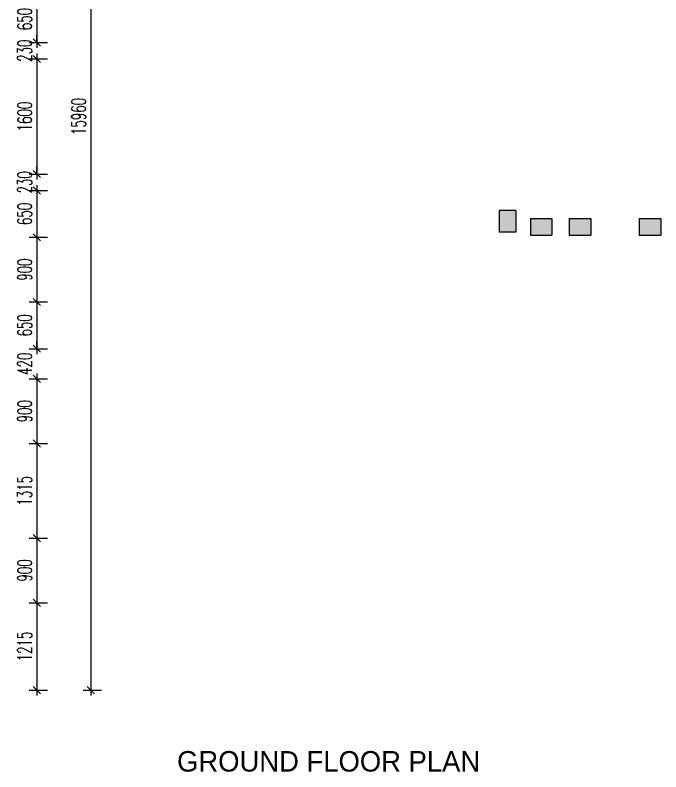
# Model space of a CAD drawing. Header units: millimetres. Extents: x 17995 to 39982, y -966 to 21603.
# Drawn here: x 31005 to 39982, y 374 to 10901 of the extents above; entities that cross this region are included whole.
import ezdxf

# ---------------------------------------------------------------- set-up
doc = ezdxf.new("R2010")
doc.units = ezdxf.units.MM
doc.layers.add('G-ANNO-TEXT', color=231, linetype='Continuous', lineweight=9)
doc.layers.add('WALL', color=5, linetype='Continuous', lineweight=35)
doc.layers.add('Rebar Barmark', color=8, linetype='Continuous')
doc.layers.add('UFA- COLUMNS', color=5, linetype='Continuous')
doc.styles.add('Panton-Trial Black', font='', dxfattribs={"height": 285})
doc.styles.add('RomanS', font='romans.shx', dxfattribs={"width": 0.6})
doc.styles.get('Panton-Trial Black').set_extended_font_data('Panton-Trial Black')
doc.dimstyles.new('SECTION', dxfattribs={"dimscale": 50, "dimtxt": 4, "dimasz": 2, "dimexe": 3, "dimexo": 1.5, "dimgap": 1.4, "dimtad": 1, "dimdec": 0, "dimdsep": 46, "dimtxsty": 'RomanS', "dimblk1": 'OBLIQUE', "dimblk2": 'OBLIQUE', "dimsah": 1, "dimcen": 0, "dimdle": 1.5, "dimclrd": 1, "dimclre": 1, "dimclrt": 2, "dimaunit": 1, "dimadec": 0, "dimazin": 0, "dimtfac": 1, "dimtdec": 0, "dimtix": 1, "dimtofl": 0, "dimtmove": 2, "dimatfit": 3, "dimldrblk": 'OBLIQUE', "dimfxl": 3, "dimtolj": 1, "dimarcsym": 0})

# ---------------------------------------------------------------- blocks, each defined once
blk = doc.blocks.new('_OBLIQUE')
at = {"color": 0, "linetype": 'ByBlock'}
blk.add_line((-0.5, -0.5), (0.5, 0.5), dxfattribs=at)
blk = doc.blocks.new('*D159')
at = {"layer": 'DefPoints', "color": 0, "transparency": 16777216}
for p in [(31877, 17471), (31877, 1511), (32057, 1511)]:
    blk.add_point(p, dxfattribs=at)
at = {"layer": 'Rebar Barmark', "color": 1, "lineweight": -2, "transparency": 16777216}
for p, q in [((32057, 17546), (32057, 1436)), ((31952, 17471), (32207, 17471)), ((31952, 1511), (32207, 1511))]:
    blk.add_line(p, q, dxfattribs=at)
at = {"layer": 'Rebar Barmark', "color": 1, "lineweight": -2, "transparency": 16777216, "xscale": 100, "yscale": 100, "zscale": 100}
for p, rotation in [((32057, 17471), 90), ((32057, 1511), 270)]:
    blk.add_blockref('_OBLIQUE', p, dxfattribs=dict(at, rotation=rotation))
at = {"layer": 'Rebar Barmark', "color": 2, "transparency": 16777216, "insert": (31887, 9491), "char_height": 200, "width": 122.88, "attachment_point": 5, "rotation": 90, "style": 'RomanS'}
blk.add_mtext('\\A1;15960', dxfattribs=at)
blk = doc.blocks.new('*D127')
at = {"layer": 'DefPoints', "color": 0, "transparency": 16777216}
for p in [(31127, 11171), (31127, 10521), (31307, 10521)]:
    blk.add_point(p, dxfattribs=at)
at = {"layer": 'Rebar Barmark', "color": 1, "lineweight": -2, "transparency": 16777216}
for p, q in [((31202, 11171), (31457, 11171)), ((31307, 11246), (31307, 10446)), ((31202, 10521), (31457, 10521))]:
    blk.add_line(p, q, dxfattribs=at)
at = {"layer": 'Rebar Barmark', "color": 1, "lineweight": -2, "transparency": 16777216, "xscale": 100, "yscale": 100, "zscale": 100}
for p, rotation in [((31307, 11171), 90), ((31307, 10521), 270)]:
    blk.add_blockref('_OBLIQUE', p, dxfattribs=dict(at, rotation=rotation))
at = {"layer": 'Rebar Barmark', "color": 2, "transparency": 16777216, "insert": (31137, 10846), "char_height": 200, "width": 73.73, "attachment_point": 5, "rotation": 90, "style": 'RomanS'}
blk.add_mtext('\\A1;650', dxfattribs=at)
blk = doc.blocks.new('*D128')
at = {"layer": 'DefPoints', "color": 0, "transparency": 16777216}
for p in [(31127, 10521), (31127, 10291), (31307, 10291)]:
    blk.add_point(p, dxfattribs=at)
at = {"layer": 'Rebar Barmark', "color": 1, "lineweight": -2, "transparency": 16777216}
for p, q in [((31307, 10521), (31307, 10621)), ((31202, 10521), (31457, 10521)), ((31202, 10291), (31457, 10291)), ((31307, 10291), (31307, 10191))]:
    blk.add_line(p, q, dxfattribs=at)
at = {"layer": 'Rebar Barmark', "color": 1, "lineweight": -2, "transparency": 16777216, "xscale": 100, "yscale": 100, "zscale": 100}
for p, rotation in [((31307, 10521), 270), ((31307, 10291), 90)]:
    blk.add_blockref('_OBLIQUE', p, dxfattribs=dict(at, rotation=rotation))
at = {"layer": 'Rebar Barmark', "color": 2, "transparency": 16777216, "insert": (31137, 10406), "char_height": 200, "width": 73.73, "attachment_point": 5, "rotation": 90, "style": 'RomanS'}
blk.add_mtext('\\A1;230', dxfattribs=at)
blk = doc.blocks.new('*D129')
at = {"layer": 'DefPoints', "color": 0, "transparency": 16777216}
for p in [(31127, 10291), (31127, 8691), (31307, 8691)]:
    blk.add_point(p, dxfattribs=at)
at = {"layer": 'Rebar Barmark', "color": 1, "lineweight": -2, "transparency": 16777216}
for p, q in [((31307, 10366), (31307, 8616)), ((31202, 10291), (31457, 10291)), ((31202, 8691), (31457, 8691))]:
    blk.add_line(p, q, dxfattribs=at)
at = {"layer": 'Rebar Barmark', "color": 1, "lineweight": -2, "transparency": 16777216, "xscale": 100, "yscale": 100, "zscale": 100}
for p, rotation in [((31307, 10291), 90), ((31307, 8691), 270)]:
    blk.add_blockref('_OBLIQUE', p, dxfattribs=dict(at, rotation=rotation))
at = {"layer": 'Rebar Barmark', "color": 2, "transparency": 16777216, "insert": (31137, 9491), "char_height": 200, "width": 98.31, "attachment_point": 5, "rotation": 90, "style": 'RomanS'}
blk.add_mtext('\\A1;1600', dxfattribs=at)
blk = doc.blocks.new('*D130')
at = {"layer": 'DefPoints', "color": 0, "transparency": 16777216}
for p in [(31127, 8691), (31127, 8461), (31307, 8461)]:
    blk.add_point(p, dxfattribs=at)
at = {"layer": 'Rebar Barmark', "color": 1, "lineweight": -2, "transparency": 16777216}
for p, q in [((31307, 8691), (31307, 8791)), ((31202, 8691), (31457, 8691)), ((31202, 8461), (31457, 8461)), ((31307, 8461), (31307, 8361))]:
    blk.add_line(p, q, dxfattribs=at)
at = {"layer": 'Rebar Barmark', "color": 1, "lineweight": -2, "transparency": 16777216, "xscale": 100, "yscale": 100, "zscale": 100}
for p, rotation in [((31307, 8691), 270), ((31307, 8461), 90)]:
    blk.add_blockref('_OBLIQUE', p, dxfattribs=dict(at, rotation=rotation))
at = {"layer": 'Rebar Barmark', "color": 2, "transparency": 16777216, "insert": (31137, 8576), "char_height": 200, "width": 73.73, "attachment_point": 5, "rotation": 90, "style": 'RomanS'}
blk.add_mtext('\\A1;230', dxfattribs=at)
blk = doc.blocks.new('*D131')
at = {"layer": 'DefPoints', "color": 0, "transparency": 16777216}
for p in [(31127, 8461), (31127, 7811), (31307, 7811)]:
    blk.add_point(p, dxfattribs=at)
at = {"layer": 'Rebar Barmark', "color": 1, "lineweight": -2, "transparency": 16777216}
for p, q in [((31307, 8536), (31307, 7736)), ((31202, 8461), (31457, 8461)), ((31202, 7811), (31457, 7811))]:
    blk.add_line(p, q, dxfattribs=at)
at = {"layer": 'Rebar Barmark', "color": 1, "lineweight": -2, "transparency": 16777216, "xscale": 100, "yscale": 100, "zscale": 100}
for p, rotation in [((31307, 8461), 90), ((31307, 7811), 270)]:
    blk.add_blockref('_OBLIQUE', p, dxfattribs=dict(at, rotation=rotation))
at = {"layer": 'Rebar Barmark', "color": 2, "transparency": 16777216, "insert": (31137, 8136), "char_height": 200, "width": 73.73, "attachment_point": 5, "rotation": 90, "style": 'RomanS'}
blk.add_mtext('\\A1;650', dxfattribs=at)
blk = doc.blocks.new('*D132')
at = {"layer": 'DefPoints', "color": 0, "transparency": 16777216}
for p in [(31127, 7811), (31127, 6911), (31307, 6911)]:
    blk.add_point(p, dxfattribs=at)
at = {"layer": 'Rebar Barmark', "color": 1, "lineweight": -2, "transparency": 16777216}
for p, q in [((31202, 7811), (31457, 7811)), ((31307, 7886), (31307, 6836)), ((31202, 6911), (31457, 6911))]:
    blk.add_line(p, q, dxfattribs=at)
at = {"layer": 'Rebar Barmark', "color": 1, "lineweight": -2, "transparency": 16777216, "xscale": 100, "yscale": 100, "zscale": 100}
for p, rotation in [((31307, 7811), 90), ((31307, 6911), 270)]:
    blk.add_blockref('_OBLIQUE', p, dxfattribs=dict(at, rotation=rotation))
at = {"layer": 'Rebar Barmark', "color": 2, "transparency": 16777216, "insert": (31137, 7361), "char_height": 200, "width": 73.73, "attachment_point": 5, "rotation": 90, "style": 'RomanS'}
blk.add_mtext('\\A1;900', dxfattribs=at)
blk = doc.blocks.new('*D133')
at = {"layer": 'DefPoints', "color": 0, "transparency": 16777216}
for p in [(31127, 6911), (31127, 6261), (31307, 6261)]:
    blk.add_point(p, dxfattribs=at)
at = {"layer": 'Rebar Barmark', "color": 1, "lineweight": -2, "transparency": 16777216}
for p, q in [((31307, 6986), (31307, 6186)), ((31202, 6911), (31457, 6911)), ((31202, 6261), (31457, 6261))]:
    blk.add_line(p, q, dxfattribs=at)
at = {"layer": 'Rebar Barmark', "color": 1, "lineweight": -2, "transparency": 16777216, "xscale": 100, "yscale": 100, "zscale": 100}
for p, rotation in [((31307, 6911), 90), ((31307, 6261), 270)]:
    blk.add_blockref('_OBLIQUE', p, dxfattribs=dict(at, rotation=rotation))
at = {"layer": 'Rebar Barmark', "color": 2, "transparency": 16777216, "insert": (31137, 6586), "char_height": 200, "width": 73.73, "attachment_point": 5, "rotation": 90, "style": 'RomanS'}
blk.add_mtext('\\A1;650', dxfattribs=at)
blk = doc.blocks.new('*D134')
at = {"layer": 'DefPoints', "color": 0, "transparency": 16777216}
for p in [(31127, 6261), (31127, 5841), (31307, 5841)]:
    blk.add_point(p, dxfattribs=at)
at = {"layer": 'Rebar Barmark', "color": 1, "lineweight": -2, "transparency": 16777216}
for p, q in [((31307, 6261), (31307, 6361)), ((31202, 6261), (31457, 6261)), ((31202, 5841), (31457, 5841)), ((31307, 5841), (31307, 5741))]:
    blk.add_line(p, q, dxfattribs=at)
at = {"layer": 'Rebar Barmark', "color": 1, "lineweight": -2, "transparency": 16777216, "xscale": 100, "yscale": 100, "zscale": 100}
for p, rotation in [((31307, 6261), 270), ((31307, 5841), 90)]:
    blk.add_blockref('_OBLIQUE', p, dxfattribs=dict(at, rotation=rotation))
at = {"layer": 'Rebar Barmark', "color": 2, "transparency": 16777216, "insert": (31137, 6051), "char_height": 200, "width": 73.73, "attachment_point": 5, "rotation": 90, "style": 'RomanS'}
blk.add_mtext('\\A1;420', dxfattribs=at)
blk = doc.blocks.new('*D135')
at = {"layer": 'DefPoints', "color": 0, "transparency": 16777216}
for p in [(31127, 5841), (31127, 4941), (31307, 4941)]:
    blk.add_point(p, dxfattribs=at)
at = {"layer": 'Rebar Barmark', "color": 1, "lineweight": -2, "transparency": 16777216}
for p, q in [((31307, 5916), (31307, 4866)), ((31202, 5841), (31457, 5841)), ((31202, 4941), (31457, 4941))]:
    blk.add_line(p, q, dxfattribs=at)
at = {"layer": 'Rebar Barmark', "color": 1, "lineweight": -2, "transparency": 16777216, "xscale": 100, "yscale": 100, "zscale": 100}
for p, rotation in [((31307, 5841), 90), ((31307, 4941), 270)]:
    blk.add_blockref('_OBLIQUE', p, dxfattribs=dict(at, rotation=rotation))
at = {"layer": 'Rebar Barmark', "color": 2, "transparency": 16777216, "insert": (31137, 5391), "char_height": 200, "width": 73.73, "attachment_point": 5, "rotation": 90, "style": 'RomanS'}
blk.add_mtext('\\A1;900', dxfattribs=at)
blk = doc.blocks.new('*D136')
at = {"layer": 'DefPoints', "color": 0, "transparency": 16777216}
for p in [(31127, 4941), (31127, 3626), (31307, 3626)]:
    blk.add_point(p, dxfattribs=at)
at = {"layer": 'Rebar Barmark', "color": 1, "lineweight": -2, "transparency": 16777216}
for p, q in [((31307, 5016), (31307, 3551)), ((31202, 4941), (31457, 4941)), ((31202, 3626), (31457, 3626))]:
    blk.add_line(p, q, dxfattribs=at)
at = {"layer": 'Rebar Barmark', "color": 1, "lineweight": -2, "transparency": 16777216, "xscale": 100, "yscale": 100, "zscale": 100}
for p, rotation in [((31307, 4941), 90), ((31307, 3626), 270)]:
    blk.add_blockref('_OBLIQUE', p, dxfattribs=dict(at, rotation=rotation))
at = {"layer": 'Rebar Barmark', "color": 2, "transparency": 16777216, "insert": (31137, 4284), "char_height": 200, "width": 98.31, "attachment_point": 5, "rotation": 90, "style": 'RomanS'}
blk.add_mtext('\\A1;1315', dxfattribs=at)
blk = doc.blocks.new('*D137')
at = {"layer": 'DefPoints', "color": 0, "transparency": 16777216}
for p in [(31127, 3626), (31127, 2726), (31307, 2726)]:
    blk.add_point(p, dxfattribs=at)
at = {"layer": 'Rebar Barmark', "color": 1, "lineweight": -2, "transparency": 16777216}
for p, q in [((31307, 3701), (31307, 2651)), ((31202, 3626), (31457, 3626)), ((31202, 2726), (31457, 2726))]:
    blk.add_line(p, q, dxfattribs=at)
at = {"layer": 'Rebar Barmark', "color": 1, "lineweight": -2, "transparency": 16777216, "xscale": 100, "yscale": 100, "zscale": 100}
for p, rotation in [((31307, 3626), 90), ((31307, 2726), 270)]:
    blk.add_blockref('_OBLIQUE', p, dxfattribs=dict(at, rotation=rotation))
at = {"layer": 'Rebar Barmark', "color": 2, "transparency": 16777216, "insert": (31137, 3176), "char_height": 200, "width": 73.73, "attachment_point": 5, "rotation": 90, "style": 'RomanS'}
blk.add_mtext('\\A1;900', dxfattribs=at)
blk = doc.blocks.new('*D138')
at = {"layer": 'DefPoints', "color": 0, "transparency": 16777216}
for p in [(31127, 2726), (31127, 1511), (31307, 1511)]:
    blk.add_point(p, dxfattribs=at)
at = {"layer": 'Rebar Barmark', "color": 1, "lineweight": -2, "transparency": 16777216}
for p, q in [((31307, 2801), (31307, 1436)), ((31202, 2726), (31457, 2726)), ((31202, 1511), (31457, 1511))]:
    blk.add_line(p, q, dxfattribs=at)
at = {"layer": 'Rebar Barmark', "color": 1, "lineweight": -2, "transparency": 16777216, "xscale": 100, "yscale": 100, "zscale": 100}
for p, rotation in [((31307, 2726), 90), ((31307, 1511), 270)]:
    blk.add_blockref('_OBLIQUE', p, dxfattribs=dict(at, rotation=rotation))
at = {"layer": 'Rebar Barmark', "color": 2, "transparency": 16777216, "insert": (31137, 2119), "char_height": 200, "width": 98.31, "attachment_point": 5, "rotation": 90, "style": 'RomanS'}
blk.add_mtext('\\A1;1215', dxfattribs=at)

msp = doc.modelspace()

# ---------------------------------------------------------------- hatches: boundary and pattern name
at = {"layer": 'WALL'}
h = msp.add_hatch(color=256, dxfattribs=at)
h.dxf.hatch_style = 1
h.paths.add_polyline_path([(37966.4, 7882.3), (37966.4, 8182.3), (37736.4, 8182.3), (37736.4, 7882.3)])
h = msp.add_hatch(color=256, dxfattribs=at)
h.dxf.hatch_style = 1
h.paths.add_polyline_path([(38467.9, 8070.8), (38167.9, 8070.8), (38167.9, 7840.8), (38467.9, 7840.8)])
h = msp.add_hatch(color=256, dxfattribs=at)
h.dxf.hatch_style = 1
h.paths.add_polyline_path([(39009.5, 8070.8), (38709.5, 8070.8), (38709.5, 7840.8), (39009.5, 7840.8)])
h = msp.add_hatch(color=256, dxfattribs=at)
h.dxf.hatch_style = 1
h.paths.add_polyline_path([(39982, 8070.8), (39682, 8070.8), (39682, 7840.8), (39982, 7840.8)])

# ---------------------------------------------------------------- linework, layer by layer
at = {"layer": 'UFA- COLUMNS', "color": 2}
for p, q in [((37966.4, 8182.3), (37736.4, 8182.3)), ((37736.4, 8182.3), (37736.4, 7882.3)), ((37966.4, 8182.3), (37966.4, 7882.3)), ((38167.9, 8070.8), (38167.9, 7840.8)), ((38167.9, 8070.8), (38467.9, 8070.8)), ((38467.9, 8070.8), (38467.9, 7840.8)), ((38709.5, 8070.8), (38709.5, 7840.8)), ((38709.5, 8070.8), (39009.5, 8070.8)), ((39009.5, 8070.8), (39009.5, 7840.8)), ((39682, 8070.8), (39682, 7840.8)), ((39682, 8070.8), (39982, 8070.8)), ((39982, 8070.8), (39982, 7840.8)), ((37966.4, 7882.3), (37736.4, 7882.3)), ((38167.9, 7840.8), (38467.9, 7840.8)), ((38709.5, 7840.8), (39009.5, 7840.8)), ((39682, 7840.8), (39982, 7840.8))]:
    msp.add_line(p, q, dxfattribs=at)

# ---------------------------------------------------------------- texts
at = {"layer": 'G-ANNO-TEXT', "color": 7, "insert": (33256.3, 663.5), "char_height": 285, "width": 4906.327, "attachment_point": 1, "style": 'Panton-Trial Black'}
msp.add_mtext('GROUND FLOOR PLAN', dxfattribs=at)

# ---------------------------------------------------------------- dimensions: what is measured, and where the dimension line sits
at = {"layer": 'Rebar Barmark'}
for base, p1, p2, picture, middle in [((32056.6, 1511.1), (31876.6, 17471.1), (31876.6, 1511.1), '*D159', (31886.6, 9491.1)), ((31306.6, 10521.1), (31126.6, 11171.1), (31126.6, 10521.1), '*D127', (31136.6, 10846.1)), ((31306.6, 10291.1), (31126.6, 10521.1), (31126.6, 10291.1), '*D128', (31136.6, 10406.1)), ((31306.6, 8691.1), (31126.6, 10291.1), (31126.6, 8691.1), '*D129', (31136.6, 9491.1)), ((31306.6, 8461.1), (31126.6, 8691.1), (31126.6, 8461.1), '*D130', (31136.6, 8576.1)), ((31306.6, 7811.1), (31126.6, 8461.1), (31126.6, 7811.1), '*D131', (31136.6, 8136.1)), ((31306.6, 6911.1), (31126.6, 7811.1), (31126.6, 6911.1), '*D132', (31136.6, 7361.1)), ((31306.6, 6261.1), (31126.6, 6911.1), (31126.6, 6261.1), '*D133', (31136.6, 6586.1)), ((31306.6, 5841.1), (31126.6, 6261.1), (31126.6, 5841.1), '*D134', (31136.6, 6051.1)), ((31306.6, 4941.1), (31126.6, 5841.1), (31126.6, 4941.1), '*D135', (31136.6, 5391.1)), ((31306.6, 3626.1), (31126.6, 4941.1), (31126.6, 3626.1), '*D136', (31136.6, 4283.6)), ((31306.6, 2726.1), (31126.6, 3626.1), (31126.6, 2726.1), '*D137', (31136.6, 3176.1)), ((31306.6, 1511.1), (31126.6, 2726.1), (31126.6, 1511.1), '*D138', (31136.6, 2118.6))]:
    dim = msp.add_linear_dim(base=base, p1=p1, p2=p2, angle=90, dimstyle='SECTION', dxfattribs=at)
    dim.commit()
    dim.dimension.update_dxf_attribs({"geometry": picture, "text_midpoint": middle})

doc.saveas('drawing.dxf')
